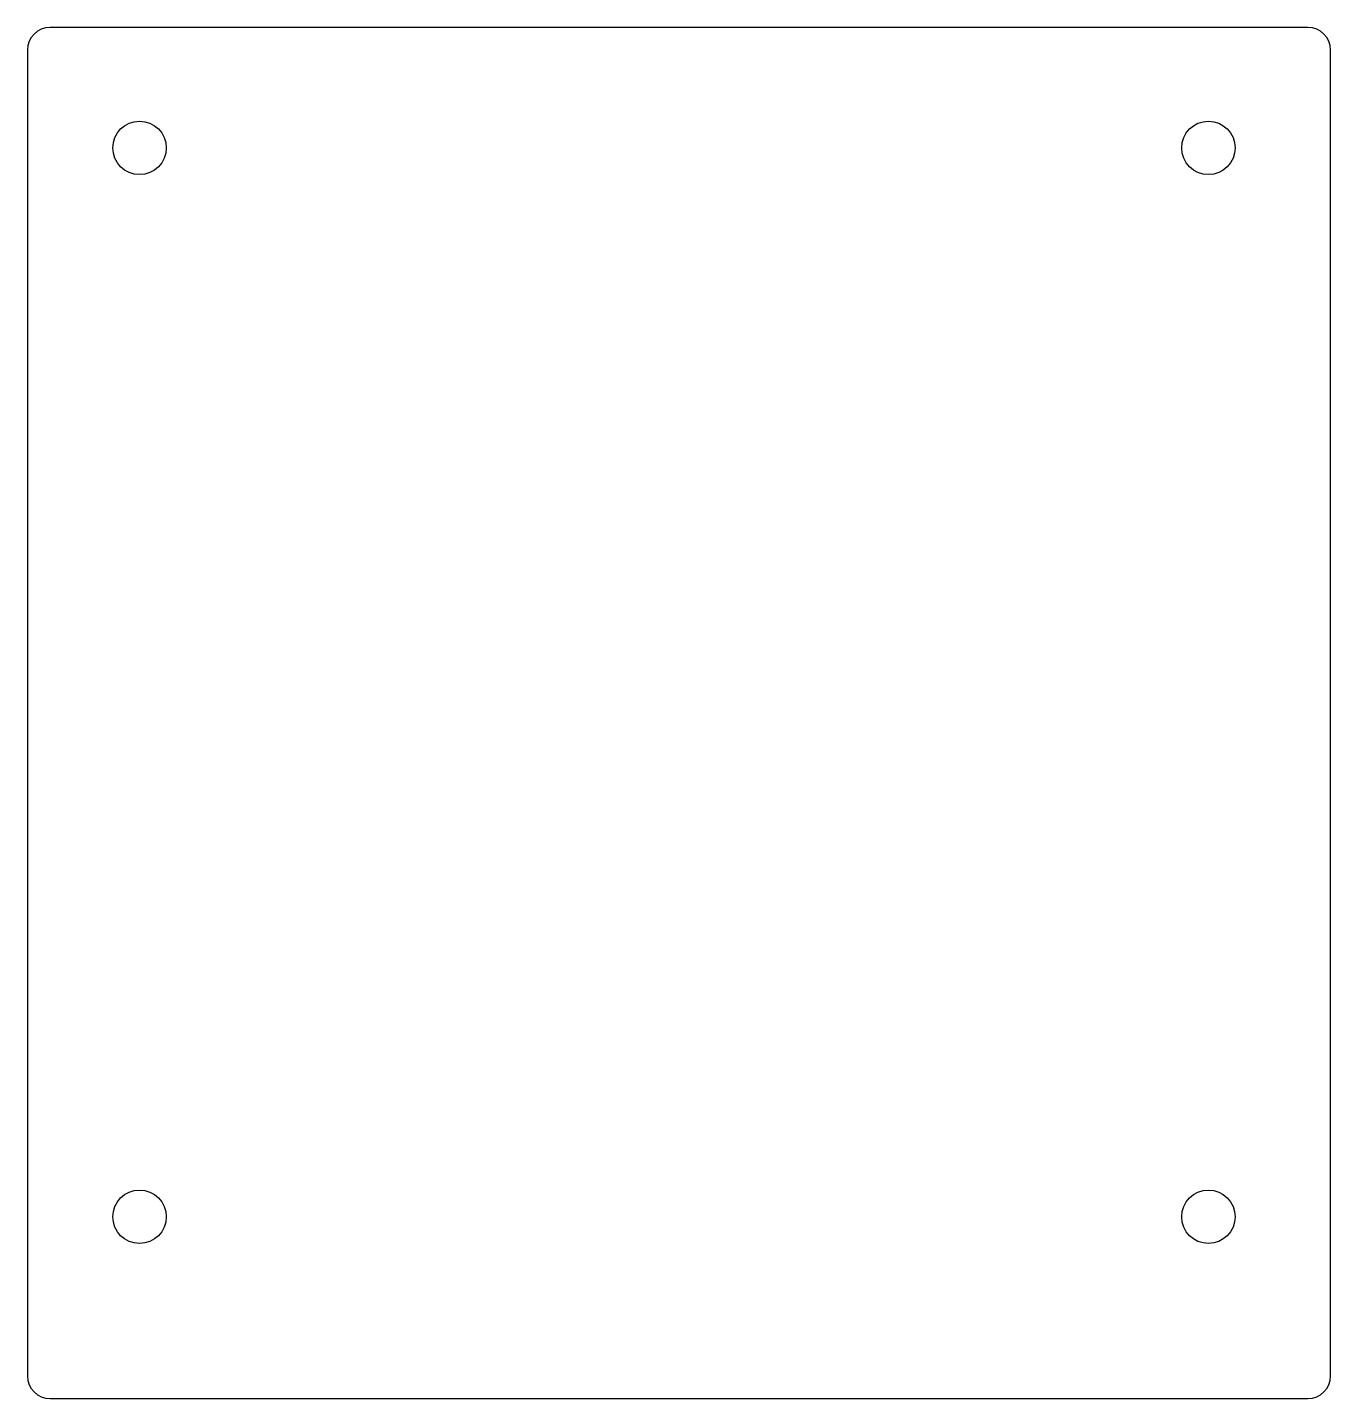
# Model space of a CAD drawing. Header units: millimetres. Extents: x 68.7 to 141.9, y 34.8 to 111.8.
import ezdxf

# ---------------------------------------------------------------- set-up
doc = ezdxf.new("R2010")
doc.units = ezdxf.units.MM

msp = doc.modelspace()

# ---------------------------------------------------------------- linework, layer by layer
at = {"color": 7, "linetype": 'Continuous', "lineweight": 25}
for p, q in [((140.589, 111.76), (69.977, 111.76)), ((68.707, 110.49), (68.707, 36.068)), ((141.859, 36.068), (141.859, 110.49)), ((69.977, 34.798), (140.589, 34.798))]:
    msp.add_line(p, q, dxfattribs=at)
for centre in [(75, 105), (135, 105), (75, 45), (135, 45)]:
    msp.add_circle(centre, 1.5, dxfattribs=at)
for centre, start, end in [((69.977, 110.49), 90, 180), ((140.589, 110.49), 0, 90), ((69.977, 36.068), 180, 270), ((140.589, 36.068), 270, 0)]:
    msp.add_arc(centre, 1.27, start, end, dxfattribs=at)

doc.saveas('drawing.dxf')
